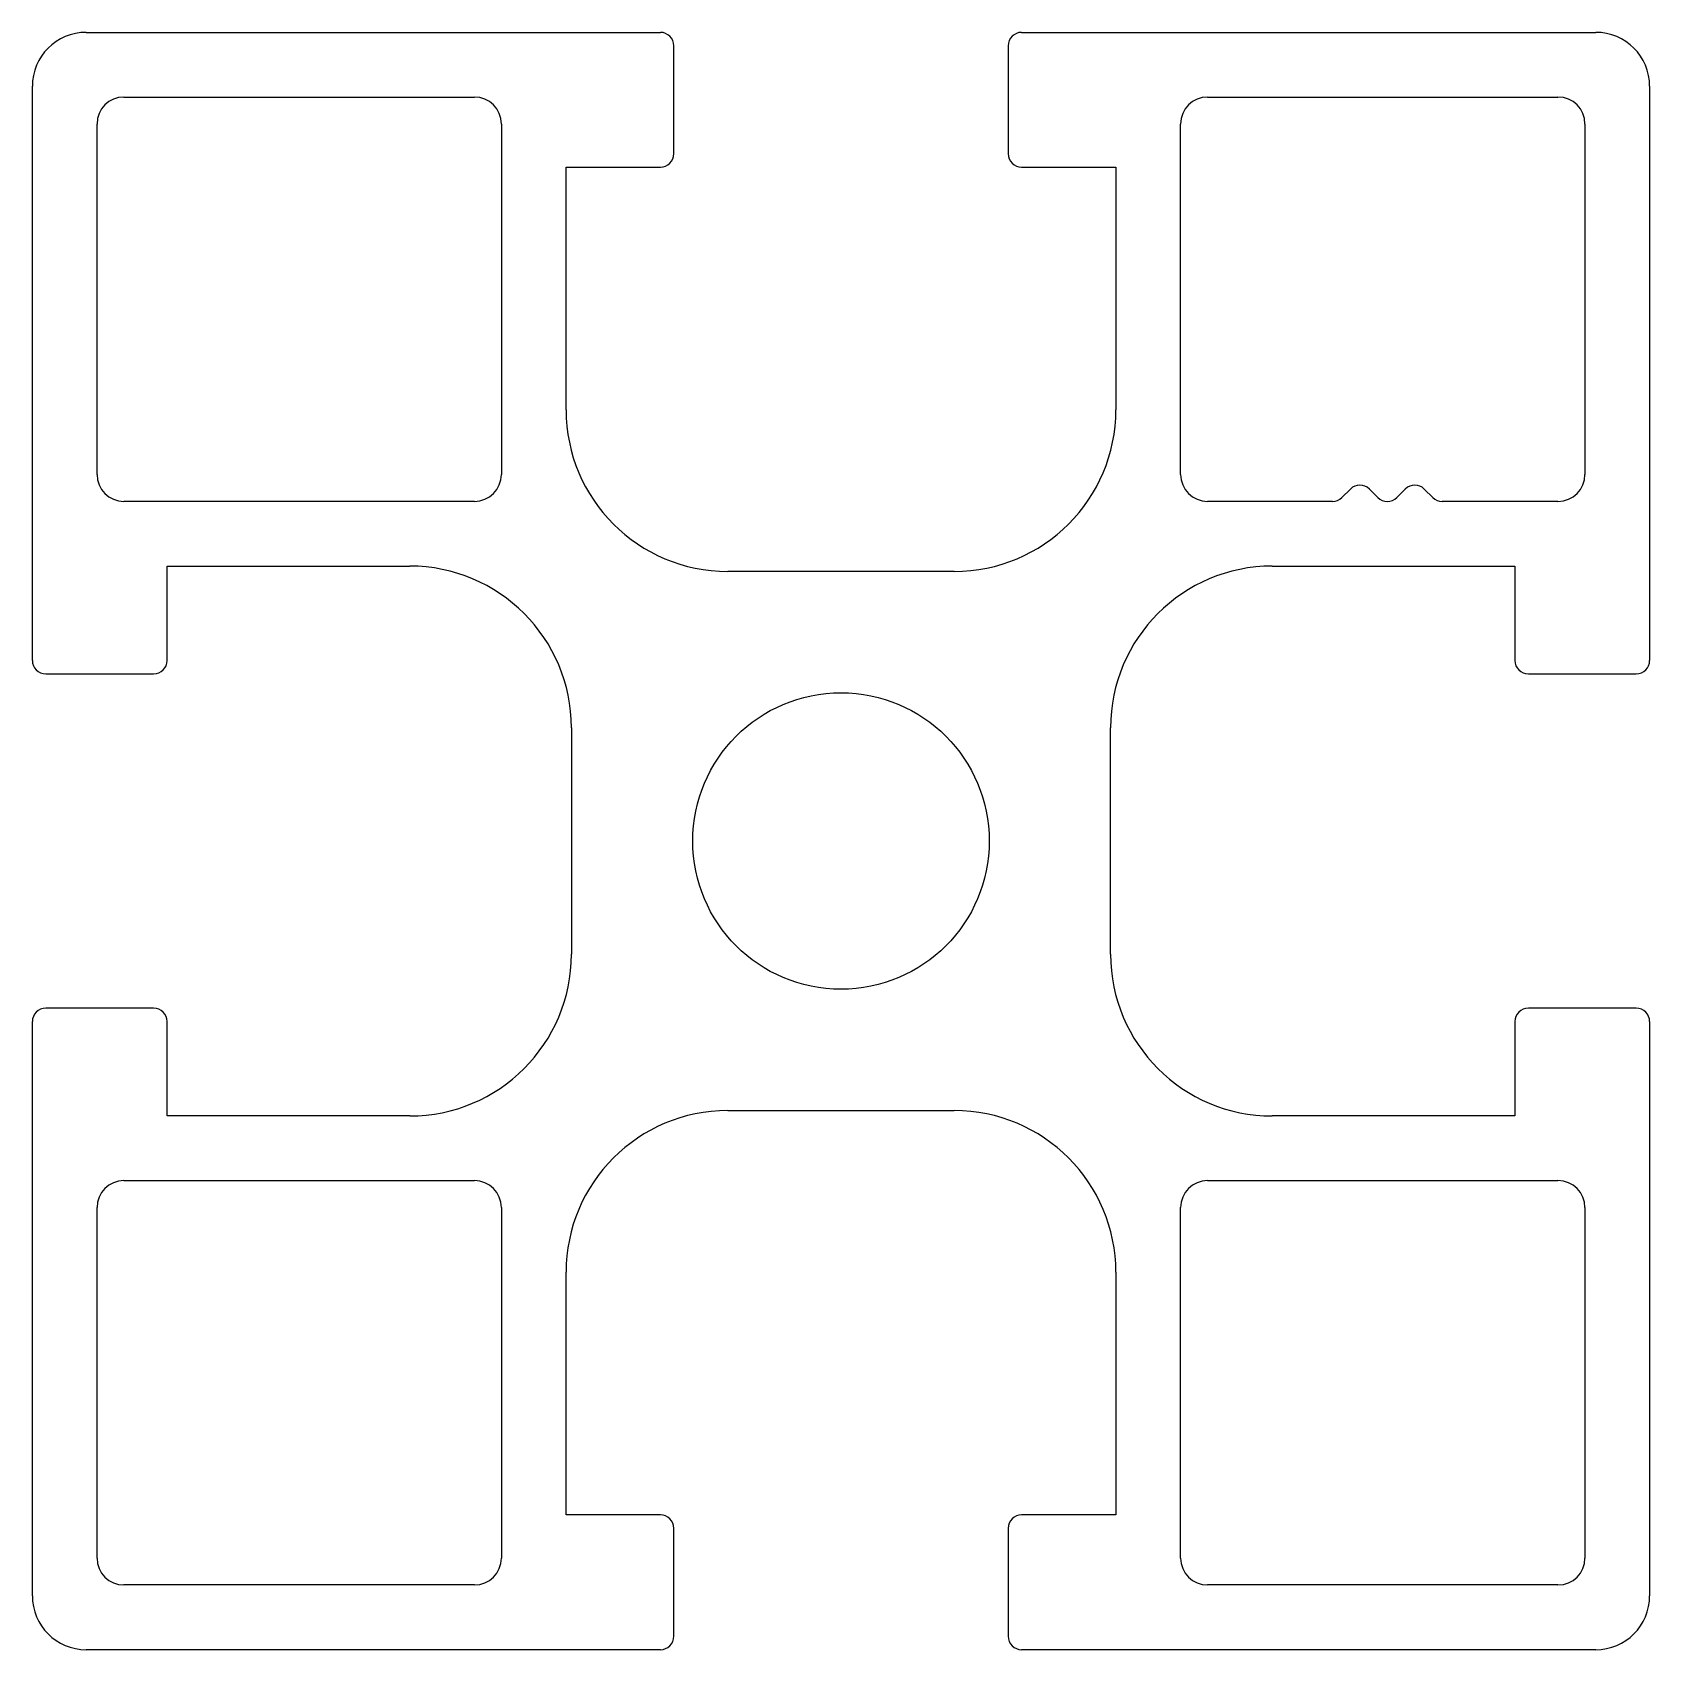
# Model space of a CAD drawing. Extents: x 1771.5 to 1801.5, y 1579.3 to 1609.3.
import ezdxf

# ---------------------------------------------------------------- set-up
doc = ezdxf.new("R2010")
doc.units = 0
doc.layers.get('0').update_dxf_attribs({"linetype": 'CONTINUOUS'})

msp = doc.modelspace()

# ---------------------------------------------------------------- linework, layer by layer
for p, q in [((1772.475, 1609.315), (1783.125, 1609.315)), ((1789.825, 1609.315), (1800.475, 1609.315)), ((1783.375, 1607.065), (1783.375, 1609.065)), ((1789.575, 1609.065), (1789.575, 1607.065)), ((1771.475, 1597.665), (1771.475, 1608.315)), ((1801.475, 1608.315), (1801.475, 1597.665)), ((1773.175, 1608.115), (1779.675, 1608.115)), ((1793.275, 1608.115), (1799.775, 1608.115)), ((1772.675, 1601.115), (1772.675, 1607.615)), ((1780.175, 1607.615), (1780.175, 1601.115)), ((1792.775, 1601.115), (1792.775, 1607.615)), ((1800.275, 1607.615), (1800.275, 1601.115)), ((1781.375, 1602.315), (1781.375, 1606.815)), ((1781.375, 1606.815), (1783.125, 1606.815)), ((1789.825, 1606.815), (1791.575, 1606.815)), ((1791.575, 1606.815), (1791.575, 1602.315)), ((1795.923, 1600.844), (1795.768, 1600.689)), ((1796.432, 1600.689), (1796.277, 1600.844)), ((1796.942, 1600.844), (1796.786, 1600.689)), ((1797.451, 1600.689), (1797.295, 1600.844)), ((1779.675, 1600.615), (1773.175, 1600.615)), ((1795.591, 1600.615), (1793.275, 1600.615)), ((1799.775, 1600.615), (1797.628, 1600.615)), ((1773.975, 1597.665), (1773.975, 1599.415)), ((1773.975, 1599.415), (1778.475, 1599.415)), ((1788.575, 1599.315), (1784.375, 1599.315)), ((1794.475, 1599.415), (1798.975, 1599.415)), ((1798.975, 1599.415), (1798.975, 1597.665)), ((1771.725, 1597.415), (1773.725, 1597.415)), ((1799.225, 1597.415), (1801.225, 1597.415)), ((1781.475, 1596.415), (1781.475, 1592.215)), ((1791.475, 1592.215), (1791.475, 1596.415)), ((1773.725, 1591.215), (1771.725, 1591.215)), ((1801.225, 1591.215), (1799.225, 1591.215)), ((1771.475, 1580.315), (1771.475, 1590.965)), ((1773.975, 1589.215), (1773.975, 1590.965)), ((1798.975, 1590.965), (1798.975, 1589.215)), ((1801.475, 1590.965), (1801.475, 1580.315)), ((1778.475, 1589.215), (1773.975, 1589.215)), ((1784.375, 1589.315), (1788.575, 1589.315)), ((1798.975, 1589.215), (1794.475, 1589.215)), ((1773.175, 1588.015), (1779.675, 1588.015)), ((1793.275, 1588.015), (1799.775, 1588.015)), ((1772.675, 1581.015), (1772.675, 1587.515)), ((1780.175, 1587.515), (1780.175, 1581.015)), ((1792.775, 1581.015), (1792.775, 1587.515)), ((1800.275, 1587.515), (1800.275, 1581.015)), ((1781.375, 1581.815), (1781.375, 1586.315)), ((1791.575, 1586.315), (1791.575, 1581.815)), ((1783.125, 1581.815), (1781.375, 1581.815)), ((1791.575, 1581.815), (1789.825, 1581.815)), ((1783.375, 1579.565), (1783.375, 1581.565)), ((1789.575, 1581.565), (1789.575, 1579.565)), ((1779.675, 1580.515), (1773.175, 1580.515)), ((1799.775, 1580.515), (1793.275, 1580.515)), ((1783.125, 1579.315), (1772.475, 1579.315)), ((1800.475, 1579.315), (1789.825, 1579.315))]:
    msp.add_line(p, q)
msp.add_circle((1786.475, 1594.315), 2.75)
for centre, radius, start, end in [((1772.475, 1608.315), 1, 90, 180), ((1783.125, 1609.065), 0.25, 0, 90), ((1789.825, 1609.065), 0.25, 90, 180), ((1800.475, 1608.315), 1, 0, 90), ((1773.175, 1607.615), 0.5, 90, 180), ((1779.675, 1607.615), 0.5, 0, 90), ((1793.275, 1607.615), 0.5, 90, 180), ((1799.775, 1607.615), 0.5, 0, 90), ((1783.125, 1607.065), 0.25, 270, 360), ((1789.825, 1607.065), 0.25, 180, 270), ((1784.375, 1602.315), 3, 180, 270), ((1788.575, 1602.315), 3, 270, 360), ((1773.175, 1601.115), 0.5, 180, 270), ((1779.675, 1601.115), 0.5, 270, 0), ((1793.275, 1601.115), 0.5, 180, 270), ((1799.775, 1601.115), 0.5, 270, 0), ((1796.1, 1600.667), 0.25, 45, 135), ((1797.118, 1600.667), 0.25, 45, 135), ((1795.591, 1600.865), 0.25, 270, 315), ((1796.609, 1600.865), 0.25, 225, 315), ((1797.628, 1600.865), 0.25, 225, 270), ((1778.475, 1596.415), 3, 0, 90), ((1794.475, 1596.415), 3, 90, 180), ((1771.725, 1597.665), 0.25, 180, 270), ((1773.725, 1597.665), 0.25, 270, 360), ((1799.225, 1597.665), 0.25, 180, 270), ((1801.225, 1597.665), 0.25, 270, 360), ((1778.475, 1592.215), 3, 270, 360), ((1794.475, 1592.215), 3, 180, 270), ((1771.725, 1590.965), 0.25, 90, 180), ((1773.725, 1590.965), 0.25, 0, 90), ((1799.225, 1590.965), 0.25, 90, 180), ((1801.225, 1590.965), 0.25, 0, 90), ((1784.375, 1586.315), 3, 90, 180), ((1788.575, 1586.315), 3, 0, 90), ((1773.175, 1587.515), 0.5, 90, 180), ((1779.675, 1587.515), 0.5, 0, 90), ((1793.275, 1587.515), 0.5, 90, 180), ((1799.775, 1587.515), 0.5, 0, 90), ((1783.125, 1581.565), 0.25, 0, 90), ((1789.825, 1581.565), 0.25, 90, 180), ((1773.175, 1581.015), 0.5, 180, 270), ((1779.675, 1581.015), 0.5, 270, 0), ((1793.275, 1581.015), 0.5, 180, 270), ((1799.775, 1581.015), 0.5, 270, 0), ((1772.475, 1580.315), 1, 180, 270), ((1800.475, 1580.315), 1, 270, 0), ((1783.125, 1579.565), 0.25, 270, 360), ((1789.825, 1579.565), 0.25, 180, 270)]:
    msp.add_arc(centre, radius, start, end)

doc.saveas('drawing.dxf')
